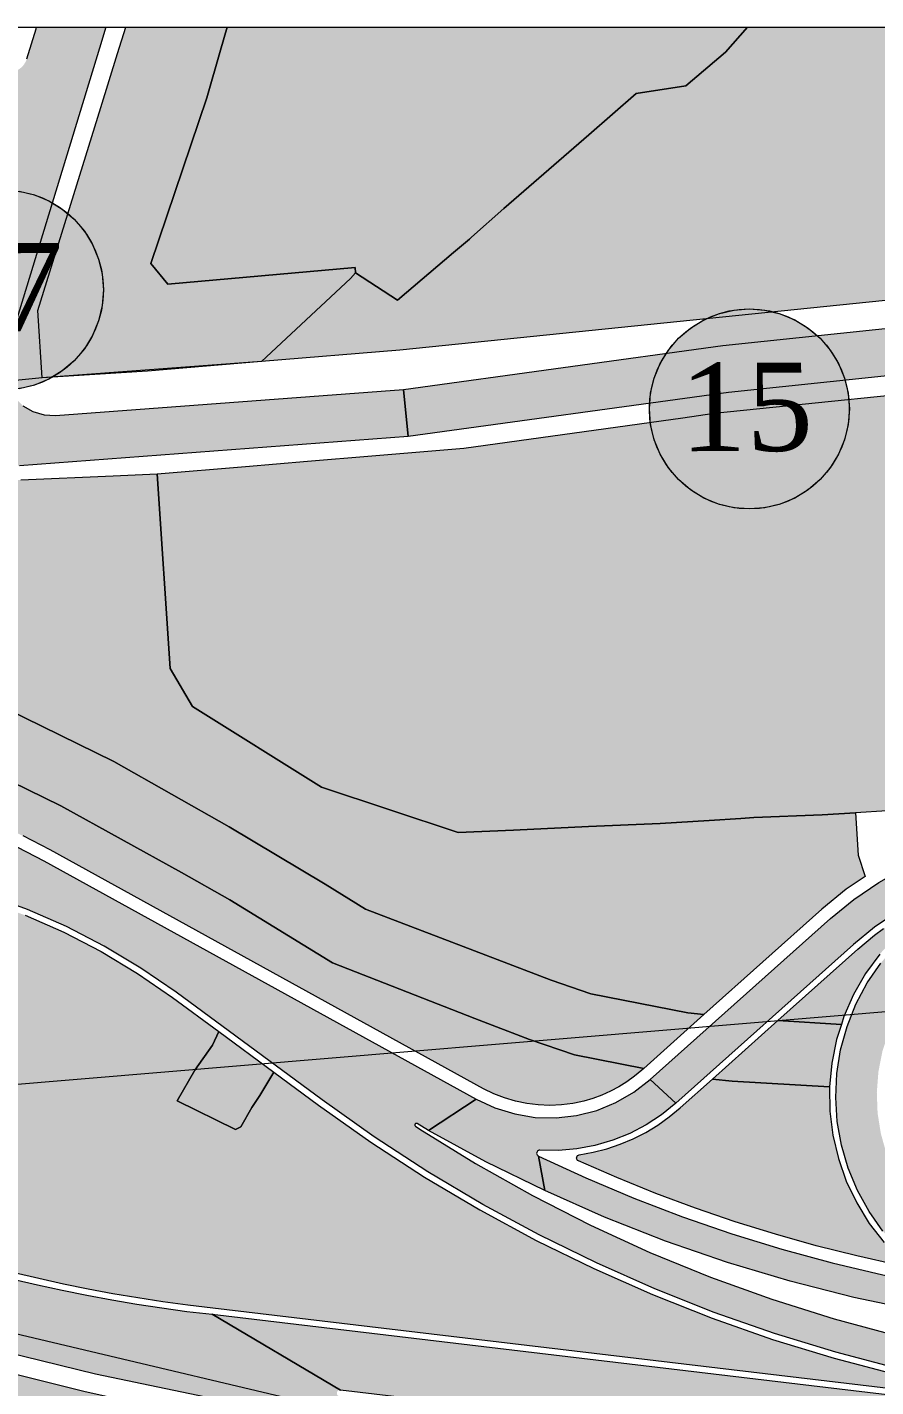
# Model space of a CAD drawing. Header units: metres. Extents: x 575893 to 576670, y 4390673 to 4391275.
# Drawn here: x 576364.3 to 576498.7, y 4391057.3 to 4391272.6 of the extents above; entities that cross this region are included whole.
import ezdxf

# ---------------------------------------------------------------- set-up
doc = ezdxf.new("R2010")
doc.units = ezdxf.units.M
for name, color, linetype, lineweight in [('HAT_HAVAI', 18, 'Continuous', 0), ('PL_KONUT_MEV_ORTA', 33, 'Continuous', 0), ('PL_KONUT_TICARET', 33, 'Continuous', 0), ('PL_MIA', 12, 'Continuous', 0), ('PL_PARK', 97, 'Continuous', 0), ('PL_PASIF_YESIL', 93, 'Continuous', 0), ('PL_SU_YUZEYI', 151, 'Continuous', 0), ('PL_TEKNIK_ALTYAPI', 9, 'Continuous', 0), ('PL_YOL', 18, 'Continuous', 0), ('RULO', 4, 'Continuous', 0), ('SM_ALTI', 254, 'Continuous', 0), ('SM_YOL_YAZI', 18, 'Continuous', 5), ('SNR_DUZENLENECEK', 152, 'Continuous', 0), ('SNR_SAGLIKLASTIRMA', 152, 'Continuous', 0)]:
    doc.layers.add(name, color=color, linetype=linetype, lineweight=lineweight)
doc.styles.get("Standard").update_dxf_attribs({"font": 'times.ttf'})

msp = doc.modelspace()

# ---------------------------------------------------------------- hatches: boundary and pattern name
at = {"layer": 'PL_KONUT_MEV_ORTA'}
msp.add_hatch(color=256, dxfattribs=at).paths.add_polyline_path([(576474.9, 4391268.68), (576468.64, 4391263.34), (576460.75, 4391262.11), (576453.26, 4391255.6), (576439.79, 4391243.9), (576434.7, 4391239.36), (576434.35, 4391239.05), (576431.85, 4391236.95), (576422.93, 4391229.38), (576416.3, 4391233.74), (576416.27, 4391234.56), (576386.61, 4391231.93), (576383.91, 4391235.22), (576392.78, 4391261.41), (576394.94, 4391268.96), (576395.99, 4391272.62), (576478.4, 4391272.62)])
at = {"layer": 'PL_KONUT_TICARET'}
for points in [[(576394.94, 4391268.96), (576392.78, 4391261.41), (576383.91, 4391235.22), (576386.61, 4391231.93), (576416.27, 4391234.56), (576416.3, 4391233.74), (576415.49, 4391232.84), (576401.44, 4391219.67), (576366.71, 4391217.09), (576365.99, 4391227.75), (576375.97, 4391259.91), (576378.63, 4391268.43), (576379.94, 4391272.62), (576395.99, 4391272.62)], [(576594.42, 4391255.46), (576596.53, 4391244.89), (576567.35, 4391236.2), (576423.31, 4391221.49), (576401.44, 4391219.67), (576415.49, 4391232.84), (576416.3, 4391233.74), (576422.93, 4391229.38), (576431.85, 4391236.95), (576434.35, 4391239.05), (576434.7, 4391239.36), (576439.79, 4391243.9), (576453.26, 4391255.6), (576460.75, 4391262.11), (576468.64, 4391263.34), (576474.9, 4391268.68), (576478.4, 4391272.62), (576508.33, 4391272.62), (576508.45, 4391255.83), (576569.02, 4391257.18), (576566.33, 4391272.62), (576591.25, 4391272.62)], [(576602.77, 4391212.59), (576595.16, 4391154.61), (576589.52, 4391149.49), (576531.69, 4391147.61), (576523.47, 4391149.69), (576512.66, 4391149.12), (576500.48, 4391148.52), (576495.49, 4391148.23), (576490.19, 4391147.93), (576479.39, 4391147.48), (576477.32, 4391147.34), (576472.33, 4391147.03), (576464.55, 4391146.54), (576453.22, 4391146.04), (576441.32, 4391145.49), (576432.56, 4391145.11), (576410.92, 4391152.29), (576390.48, 4391165.05), (576386.94, 4391171.08), (576384.92, 4391201.92), (576398.86, 4391203.08), (576408.73, 4391203.91), (576418.9, 4391204.75), (576433.47, 4391205.97), (576468.14, 4391210.76), (576473.1, 4391211.5), (576517.5, 4391216.03), (576525.46, 4391216.84), (576600.43, 4391224.5)]]:
    msp.add_hatch(color=256, dxfattribs=at).paths.add_polyline_path(points)
at = {"layer": 'PL_MIA'}
msp.add_hatch(color=256, dxfattribs=at).paths.add_polyline_path([(576309, 4391072.73), (576373.47, 4391056.62), (576383.27, 4391054.42), (576403.53, 4391049.78), (576400.69, 4391028.91), (576393.38, 4390984.45), (576374.45, 4390987.16), (576364.55, 4390988.57), (576347.34, 4390991.03), (576280.94, 4391000.52), (576264.07, 4391002.93), (576254.28, 4391004.33), (576235.2, 4391007.05), (576237.74, 4391026.69), (576241.26, 4391050.96), (576242.24, 4391054.84), (576242.69, 4391056.61), (576242.92, 4391060.68), (576245.48, 4391077.8), (576248.9, 4391080.39)])
at = {"layer": 'PL_PARK'}
for points in [[(576386.94, 4391171.08), (576390.48, 4391165.05), (576410.92, 4391152.29), (576432.56, 4391145.11), (576441.32, 4391145.49), (576453.22, 4391146.04), (576464.55, 4391146.54), (576472.33, 4391147.03), (576477.32, 4391147.34), (576479.39, 4391147.48), (576490.19, 4391147.93), (576495.49, 4391148.23), (576495.88, 4391141.5), (576497.02, 4391138.17), (576494.01, 4391136.12), (576490.17, 4391132.97), (576471.49, 4391116.29), (576468.95, 4391116.57), (576453.57, 4391119.57), (576447.27, 4391121.74), (576438.75, 4391125), (576417.88, 4391132.99), (576411.49, 4391136.93), (576396.29, 4391146.01), (576378.01, 4391156.33), (576349.71, 4391170.22), (576330.75, 4391175.58), (576323.53, 4391176.94), (576317.76, 4391177.71), (576309.48, 4391177.44), (576300.38, 4391175.54), (576288.05, 4391170.64), (576272.06, 4391161.93), (576238.42, 4391166.28), (576237.92, 4391172.49), (576277.73, 4391184.36), (576279.02, 4391184.74), (576287.27, 4391187.19), (576314.95, 4391194.41), (576316.54, 4391194.81), (576318.14, 4391195.19), (576319.75, 4391195.54), (576321.36, 4391195.88), (576322.98, 4391196.18), (576324.6, 4391196.46), (576326.23, 4391196.72), (576327.86, 4391196.95), (576342.35, 4391198.9), (576363.31, 4391200.95), (576377.93, 4391201.61), (576384.92, 4391201.92)], [(576321.94, 4391167.07), (576328.45, 4391165.83), (576346.12, 4391160.84), (576369.62, 4391149.31), (576388.76, 4391138.78), (576396.41, 4391134.47), (576412.64, 4391124.47), (576435.18, 4391115.65), (576443.85, 4391112.34), (576450.97, 4391109.89), (576461.94, 4391107.75), (576461.65, 4391107.5), (576460.5, 4391106.54), (576459.28, 4391105.65), (576458, 4391104.86), (576456.67, 4391104.15), (576455.3, 4391103.53), (576453.89, 4391103.01), (576452.44, 4391102.59), (576450.97, 4391102.27), (576450.72, 4391102.22), (576448.9, 4391101.99), (576447.08, 4391101.91), (576445.25, 4391101.98), (576443.44, 4391102.2), (576441.65, 4391102.57), (576439.89, 4391103.08), (576438.19, 4391103.75), (576436.55, 4391104.55), (576367.93, 4391142.35), (576363.67, 4391144.57), (576359.31, 4391146.58), (576354.86, 4391148.39), (576350.33, 4391149.99), (576345.73, 4391151.38), (576341.07, 4391152.55), (576336.37, 4391153.49), (576331.62, 4391154.22), (576288.95, 4391159.74), (576292.31, 4391161.57), (576303.27, 4391165.93), (576310.67, 4391167.48), (576317.26, 4391167.69)], [(576328.48, 4391139.94), (576330.81, 4391139.71), (576338.13, 4391138.76), (576344.74, 4391137.69), (576351.26, 4391136.21), (576357.68, 4391134.31), (576363.97, 4391132.01), (576370.1, 4391129.32), (576376.05, 4391126.25), (576381.79, 4391122.81), (576387.3, 4391119.01), (576394.64, 4391113.59), (576393.67, 4391111.46), (576390.85, 4391107.49), (576388.09, 4391102.62), (576397.28, 4391098.08), (576398.16, 4391098.49), (576399.9, 4391101.57), (576401.13, 4391103.49), (576403.35, 4391107.17), (576410.42, 4391101.95), (576418.72, 4391096.09), (576427.24, 4391090.55), (576435.98, 4391085.36), (576444.91, 4391080.53), (576454.03, 4391076.05), (576463.33, 4391071.94), (576472.77, 4391068.2), (576482.36, 4391064.83), (576492.08, 4391061.86), (576501.9, 4391059.27), (576511.82, 4391057.07), (576521.83, 4391055.27), (576531.89, 4391053.87), (576561.18, 4391050.39), (576561.23, 4391050.38), (576561.27, 4391050.36), (576561.31, 4391050.33), (576561.35, 4391050.3), (576561.37, 4391050.26), (576561.39, 4391050.21), (576561.4, 4391050.16), (576561.4, 4391050.11), (576561.39, 4391050.06), (576561.37, 4391050.02), (576561.34, 4391049.98), (576561.3, 4391049.95), (576561.26, 4391049.92), (576561.22, 4391049.9), (576561.17, 4391049.89), (576561.12, 4391049.89), (576393.72, 4391069.81), (576389.74, 4391070.29), (576385.79, 4391070.82), (576381.84, 4391071.43), (576377.9, 4391072.09), (576373.98, 4391072.82), (576370.06, 4391073.61), (576366.16, 4391074.47), (576362.27, 4391075.38), (576332.35, 4391082.7), (576321.52, 4391085.35), (576318.9, 4391086.08), (576316.36, 4391086.99), (576313.89, 4391088.08), (576311.5, 4391089.34), (576309.21, 4391090.76), (576307.02, 4391092.34), (576304.95, 4391094.07), (576304.31, 4391094.69), (576302.01, 4391097.02), (576300.04, 4391099.63), (576298.41, 4391102.47), (576297.17, 4391105.49), (576296.31, 4391108.65), (576295.87, 4391111.89), (576295.85, 4391115.16), (576296.25, 4391118.4), (576297.05, 4391121.57), (576298.26, 4391124.61), (576299.85, 4391127.47), (576301.79, 4391130.1), (576304.05, 4391132.46), (576306.59, 4391134.52), (576309.37, 4391136.23), (576312.36, 4391137.57), (576314.58, 4391138.33), (576316.84, 4391138.95), (576319.13, 4391139.43), (576321.45, 4391139.77), (576323.79, 4391139.97), (576326.13, 4391140.02)]]:
    msp.add_hatch(color=256, dxfattribs=at).paths.add_polyline_path(points)
at = {"layer": 'PL_PASIF_YESIL'}
for points in [[(576507.76, 4391134.3), (576507.88, 4391134.23), (576507.97, 4391134.13), (576508.04, 4391134.01), (576508.07, 4391133.88), (576508.07, 4391133.74), (576508.02, 4391133.61), (576507.95, 4391133.5), (576507.84, 4391133.41), (576504.74, 4391131.2), (576501.89, 4391128.67), (576499.32, 4391125.85), (576497.08, 4391122.76), (576495.18, 4391119.46), (576493.64, 4391115.97), (576493.25, 4391114.73), (576483.17, 4391115.32), (576495.84, 4391126.64), (576497.15, 4391127.77), (576498.5, 4391128.85), (576499.9, 4391129.89), (576501.32, 4391130.87), (576502.79, 4391131.81), (576504.28, 4391132.69), (576505.81, 4391133.51), (576507.36, 4391134.28), (576507.49, 4391134.33), (576507.63, 4391134.33)], [(576475.96, 4391105.72), (576491.38, 4391104.82), (576491.38, 4391104.81), (576491.43, 4391101), (576491.9, 4391097.21), (576492.77, 4391093.5), (576494.03, 4391089.9), (576495.67, 4391086.46), (576497.67, 4391083.22), (576500, 4391080.2), (576502.65, 4391077.46), (576502.74, 4391077.35), (576502.79, 4391077.21), (576502.81, 4391077.07), (576502.78, 4391076.93), (576502.71, 4391076.8), (576502.61, 4391076.7), (576502.49, 4391076.63), (576502.35, 4391076.59), (576502.21, 4391076.6), (576495.7, 4391078.06), (576489.23, 4391079.69), (576482.82, 4391081.5), (576476.45, 4391083.48), (576470.14, 4391085.63), (576463.89, 4391087.96), (576457.71, 4391090.46), (576451.6, 4391093.12), (576451.48, 4391093.2), (576451.39, 4391093.3), (576451.33, 4391093.43), (576451.31, 4391093.57), (576451.33, 4391093.72), (576451.39, 4391093.85), (576451.48, 4391093.95), (576451.6, 4391094.03), (576451.74, 4391094.07), (576453.93, 4391094.47), (576456.1, 4391095.03), (576458.21, 4391095.74), (576460.27, 4391096.61), (576462.26, 4391097.63), (576464.17, 4391098.79), (576465.99, 4391100.09), (576467.71, 4391101.51), (576472.82, 4391106.07)]]:
    msp.add_hatch(color=256, dxfattribs=at).paths.add_polyline_path(points)
at = {"layer": 'PL_SU_YUZEYI'}
for points in [[(576323.53, 4391176.94), (576330.75, 4391175.58), (576349.71, 4391170.22), (576378.01, 4391156.33), (576396.29, 4391146.01), (576411.49, 4391136.93), (576417.88, 4391132.99), (576438.75, 4391125), (576447.27, 4391121.74), (576453.57, 4391119.57), (576468.95, 4391116.57), (576471.49, 4391116.29), (576461.94, 4391107.75), (576450.97, 4391109.89), (576443.85, 4391112.34), (576435.18, 4391115.65), (576412.64, 4391124.47), (576396.41, 4391134.47), (576388.76, 4391138.78), (576369.62, 4391149.31), (576346.12, 4391160.84), (576328.45, 4391165.83), (576321.94, 4391167.07), (576317.26, 4391167.69), (576310.67, 4391167.48), (576303.27, 4391165.93), (576292.31, 4391161.57), (576288.95, 4391159.74), (576272.06, 4391161.93), (576288.05, 4391170.64), (576300.38, 4391175.54), (576309.48, 4391177.44), (576317.76, 4391177.71)], [(576493.25, 4391114.73), (576492.49, 4391112.34), (576491.73, 4391108.6), (576491.38, 4391104.82), (576475.96, 4391105.72), (576472.82, 4391106.07), (576483.17, 4391115.32)]]:
    msp.add_hatch(color=256, dxfattribs=at).paths.add_polyline_path(points)
at = {"layer": 'PL_TEKNIK_ALTYAPI'}
msp.add_hatch(color=256, dxfattribs=at).paths.add_polyline_path([(576403.35, 4391107.17), (576401.13, 4391103.49), (576399.9, 4391101.57), (576398.16, 4391098.49), (576397.28, 4391098.08), (576388.09, 4391102.62), (576390.85, 4391107.49), (576393.67, 4391111.46), (576394.64, 4391113.59)])
at = {"layer": 'PL_YOL'}
for points in [[(576375.75, 4391269.3), (576361, 4391220.91), (576349.32, 4391218.61), (576360.22, 4391254.37), (576360.35, 4391255.08), (576360.3, 4391255.79), (576360.09, 4391256.48), (576359.71, 4391257.09), (576359.2, 4391257.6), (576358.59, 4391257.98), (576357.9, 4391258.19), (576357.19, 4391258.24), (576361.55, 4391265.49), (576362.01, 4391265.55), (576362.44, 4391265.68), (576362.86, 4391265.87), (576363.24, 4391266.12), (576363.58, 4391266.43), (576363.86, 4391266.79), (576364.09, 4391267.18), (576364.26, 4391267.61), (576365.71, 4391272.38), (576365.79, 4391272.62), (576376.77, 4391272.62)], [(576285.9, 4391263.63), (576285.48, 4391263.65), (576285.07, 4391263.58), (576284.67, 4391263.42), (576284.32, 4391263.19), (576284.03, 4391262.89), (576283.8, 4391262.53), (576283.66, 4391262.14), (576283.6, 4391261.72), (576281.48, 4391202.84), (576281.54, 4391202.15), (576281.75, 4391201.49), (576282.12, 4391200.89), (576282.6, 4391200.39), (576283.19, 4391200.02), (576283.85, 4391199.8), (576284.55, 4391199.74), (576285.24, 4391199.83), (576311.73, 4391206.74), (576313.51, 4391207.2), (576315.3, 4391207.62), (576317.1, 4391208.02), (576318.9, 4391208.38), (576320.71, 4391208.73), (576322.52, 4391209.04), (576324.33, 4391209.33), (576326.15, 4391209.59), (576341.07, 4391211.6), (576342.47, 4391211.89), (576343.81, 4391212.37), (576345.07, 4391213.05), (576346.22, 4391213.89), (576347.24, 4391214.89), (576348.11, 4391216.03), (576348.81, 4391217.28), (576349.32, 4391218.61), (576361, 4391220.91), (576360.68, 4391219.11), (576360.81, 4391217.27), (576361.37, 4391215.53), (576362.33, 4391213.97), (576363.65, 4391212.68), (576365.23, 4391211.75), (576366.99, 4391211.23), (576368.82, 4391211.14), (576423.88, 4391215.27), (576424.67, 4391207.8), (576363.09, 4391203.19), (576342.09, 4391201.14), (576327.56, 4391199.18), (576325.89, 4391198.94), (576324.23, 4391198.68), (576322.58, 4391198.39), (576320.93, 4391198.08), (576319.28, 4391197.75), (576317.64, 4391197.38), (576316.01, 4391197), (576314.38, 4391196.58), (576286.67, 4391189.35), (576278.38, 4391186.9), (576235.9, 4391174.24), (576227.68, 4391182.74), (576275.23, 4391196.92), (576275.66, 4391197.08), (576276.06, 4391197.32), (576276.43, 4391197.61), (576276.74, 4391197.96), (576277, 4391198.35), (576277.19, 4391198.77), (576277.31, 4391199.22), (576277.37, 4391199.68), (576279.6, 4391261.69), (576279.56, 4391262.28), (576279.41, 4391262.84), (576279.16, 4391263.37), (576278.8, 4391263.83), (576278.37, 4391264.22), (576277.87, 4391264.52), (576277.31, 4391264.71), (576276.74, 4391264.8)], [(576285.9, 4391263.63), (576285.48, 4391263.65), (576285.07, 4391263.58), (576284.67, 4391263.42), (576284.32, 4391263.19), (576284.03, 4391262.89), (576283.8, 4391262.53), (576283.66, 4391262.14), (576283.6, 4391261.72), (576281.48, 4391202.84), (576281.54, 4391202.15), (576281.75, 4391201.49), (576282.12, 4391200.89), (576282.6, 4391200.39), (576283.19, 4391200.02), (576283.85, 4391199.8), (576284.55, 4391199.74), (576285.24, 4391199.83), (576311.73, 4391206.74), (576313.51, 4391207.2), (576315.3, 4391207.62), (576317.1, 4391208.02), (576318.9, 4391208.38), (576320.71, 4391208.73), (576322.52, 4391209.04), (576324.33, 4391209.33), (576326.15, 4391209.59), (576341.07, 4391211.6), (576342.47, 4391211.89), (576343.81, 4391212.37), (576345.07, 4391213.05), (576346.22, 4391213.89), (576347.24, 4391214.89), (576348.11, 4391216.03), (576348.81, 4391217.28), (576349.32, 4391218.61), (576361, 4391220.91), (576360.68, 4391219.11), (576360.81, 4391217.27), (576361.37, 4391215.53), (576362.33, 4391213.97), (576363.65, 4391212.68), (576365.23, 4391211.75), (576366.99, 4391211.23), (576368.82, 4391211.14), (576423.88, 4391215.27), (576424.67, 4391207.8), (576363.09, 4391203.19), (576342.09, 4391201.14), (576327.56, 4391199.18), (576325.89, 4391198.94), (576324.23, 4391198.68), (576322.58, 4391198.39), (576320.93, 4391198.08), (576319.28, 4391197.75), (576317.64, 4391197.38), (576316.01, 4391197), (576314.38, 4391196.58), (576286.67, 4391189.35), (576278.38, 4391186.9), (576235.9, 4391174.24), (576227.68, 4391182.74), (576275.23, 4391196.92), (576275.66, 4391197.08), (576276.06, 4391197.32), (576276.43, 4391197.61), (576276.74, 4391197.96), (576277, 4391198.35), (576277.19, 4391198.77), (576277.31, 4391199.22), (576277.37, 4391199.68), (576279.6, 4391261.69), (576279.56, 4391262.28), (576279.41, 4391262.84), (576279.16, 4391263.37), (576278.8, 4391263.83), (576278.37, 4391264.22), (576277.87, 4391264.52), (576277.31, 4391264.71), (576276.74, 4391264.8)], [(576594.98, 4391227.28), (576572.97, 4391225.02), (576475.39, 4391214.77), (576424.67, 4391207.8), (576423.88, 4391215.27), (576474.49, 4391222.21), (576572.2, 4391232.48), (576590.2, 4391234.33)], [(576331.36, 4391152.24), (576336.02, 4391151.53), (576340.63, 4391150.6), (576345.2, 4391149.45), (576349.71, 4391148.09), (576354.15, 4391146.52), (576358.51, 4391144.75), (576362.79, 4391142.77), (576366.96, 4391140.6), (576435.42, 4391102.89), (576427.86, 4391097.95), (576426.07, 4391099.02), (576426.01, 4391099.05), (576425.95, 4391099.06), (576425.88, 4391099.05), (576425.82, 4391099.03), (576425.77, 4391098.99), (576425.73, 4391098.94), (576425.7, 4391098.88), (576425.69, 4391098.82), (576425.7, 4391098.76), (576425.72, 4391098.7), (576425.75, 4391098.64), (576425.8, 4391098.6), (576426.49, 4391098.13), (576435.29, 4391092.69), (576444.31, 4391087.62), (576453.53, 4391082.93), (576462.93, 4391078.63), (576472.51, 4391074.71), (576482.24, 4391071.2), (576492.1, 4391068.1), (576502.09, 4391065.4), (576512.18, 4391063.12), (576522.35, 4391061.27), (576532.6, 4391059.83), (576568.32, 4391055.58), (576567.73, 4391050.62), (576532.01, 4391054.87), (576521.98, 4391056.26), (576512.02, 4391058.05), (576502.14, 4391060.24), (576492.35, 4391062.82), (576482.67, 4391065.78), (576473.12, 4391069.13), (576463.71, 4391072.86), (576454.46, 4391076.95), (576445.37, 4391081.42), (576436.47, 4391086.23), (576427.77, 4391091.4), (576419.28, 4391096.91), (576411.02, 4391102.76), (576387.89, 4391119.81), (576382.33, 4391123.65), (576376.53, 4391127.12), (576370.53, 4391130.23), (576364.34, 4391132.94), (576358, 4391135.26), (576351.52, 4391137.17), (576344.93, 4391138.67), (576338.26, 4391139.75), (576330.94, 4391140.7), (576331.36, 4391152.24)], [(576597.41, 4391142.24), (576526.54, 4391139.94), (576522.24, 4391139.61), (576517.99, 4391138.91), (576513.82, 4391137.84), (576509.75, 4391136.42), (576505.82, 4391134.65), (576502.06, 4391132.54), (576498.5, 4391130.11), (576495.17, 4391127.38), (576467.04, 4391102.26), (576462.98, 4391106.01), (576491.51, 4391131.48), (576495.21, 4391134.51), (576499.17, 4391137.21), (576503.34, 4391139.55), (576507.7, 4391141.53), (576512.22, 4391143.11), (576516.86, 4391144.29), (576521.59, 4391145.07), (576526.36, 4391145.44), (576594.21, 4391147.64), (576595.09, 4391147.75)], [(576580.38, 4391139.46), (576583.36, 4391138.89), (576586.22, 4391137.88), (576588.91, 4391136.47), (576591.35, 4391134.67), (576593.5, 4391132.53), (576595.32, 4391130.1), (576596.75, 4391127.42), (576597.77, 4391124.57), (576592.08, 4391122.07), (576590.45, 4391124.95), (576588.36, 4391127.49), (576585.88, 4391129.61), (576583.1, 4391131.25), (576580.09, 4391132.37), (576576.96, 4391132.95), (576573.82, 4391132.97), (576525.94, 4391131.41), (576522.69, 4391131.12), (576519.49, 4391130.44), (576516.39, 4391129.4), (576513.43, 4391128), (576510.66, 4391126.27), (576508.11, 4391124.23), (576505.81, 4391121.9), (576503.8, 4391119.32), (576502.1, 4391116.53), (576500.74, 4391113.55), (576499.74, 4391110.44), (576499.11, 4391107.23), (576498.86, 4391103.97), (576498.98, 4391100.7), (576499.49, 4391097.47), (576500.37, 4391094.32), (576501.61, 4391091.3), (576503.2, 4391088.44), (576505.11, 4391085.79), (576507.31, 4391083.37), (576509.79, 4391081.23), (576512.49, 4391079.39), (576508.27, 4391074.36), (576505.18, 4391076.58), (576502.35, 4391079.14), (576499.82, 4391081.99), (576497.63, 4391085.1), (576495.78, 4391088.43), (576494.32, 4391091.94), (576493.25, 4391095.6), (576492.59, 4391099.35), (576492.35, 4391103.15), (576492.53, 4391106.96), (576493.13, 4391110.72), (576494.14, 4391114.39), (576495.55, 4391117.93), (576497.34, 4391121.29), (576499.48, 4391124.44), (576501.97, 4391127.33), (576504.75, 4391129.92), (576507.81, 4391132.2), (576511.1, 4391134.12), (576514.57, 4391135.67), (576518.2, 4391136.83), (576521.94, 4391137.58), (576525.73, 4391137.91), (576577.35, 4391139.59)], [(576467.04, 4391102.26), (576464.77, 4391100.42), (576462.33, 4391098.82), (576459.74, 4391097.47), (576457.03, 4391096.38), (576454.22, 4391095.56), (576451.35, 4391095.03), (576448.44, 4391094.78), (576445.52, 4391094.82), (576445.38, 4391094.81), (576445.26, 4391094.76), (576445.14, 4391094.68), (576445.06, 4391094.57), (576445.01, 4391094.45), (576444.99, 4391094.31), (576445.01, 4391094.17), (576445.07, 4391094.05), (576445.16, 4391093.95), (576445.27, 4391093.87), (576446.27, 4391088.41), (576436.97, 4391092.99), (576427.86, 4391097.95), (576435.42, 4391102.89), (576438.39, 4391101.5), (576441.53, 4391100.54), (576444.78, 4391100.01), (576448.06, 4391099.93), (576451.32, 4391100.3), (576454.51, 4391101.11), (576457.55, 4391102.35), (576460.39, 4391103.99), (576462.98, 4391106.01)], [(576452.77, 4391090.41), (576460.38, 4391087.2), (576468.1, 4391084.24), (576475.91, 4391081.55), (576483.8, 4391079.12), (576491.77, 4391076.96), (576499.81, 4391075.07), (576507.91, 4391073.45), (576505.34, 4391069.35), (576495.2, 4391071.5), (576485.15, 4391074.06), (576475.22, 4391077.04), (576465.42, 4391080.43), (576455.76, 4391084.22), (576446.27, 4391088.41), (576445.27, 4391093.87)], [(576337.9, 4391080.31), (576362.04, 4391074.41), (576365.94, 4391073.49), (576369.85, 4391072.63), (576373.78, 4391071.84), (576377.73, 4391071.11), (576381.68, 4391070.44), (576385.64, 4391069.83), (576389.62, 4391069.29), (576393.6, 4391068.82), (576413.91, 4391056.83), (576413.77, 4391056.83), (576413.63, 4391056.78), (576413.52, 4391056.71), (576413.43, 4391056.61), (576413.37, 4391056.48), (576413.35, 4391056.34), (576413.36, 4391056.21), (576413.41, 4391056.08), (576413.5, 4391055.97), (576413.61, 4391055.89), (576413.74, 4391055.84), (576417.58, 4391050.44), (576416.86, 4391050.51), (576416.15, 4391050.44), (576415.46, 4391050.22), (576414.83, 4391049.86), (576414.29, 4391049.39), (576413.86, 4391048.81), (576413.55, 4391048.16), (576413.39, 4391047.46), (576405.03, 4391046.85), (576405.1, 4391048.08), (576404.93, 4391049.29), (576404.53, 4391050.45), (576403.93, 4391051.51), (576403.14, 4391052.44), (576402.19, 4391053.21), (576401.11, 4391053.79), (576399.94, 4391054.15), (576375.12, 4391059.37), (576320.64, 4391072.69), (576319.41, 4391072.98), (576318.17, 4391073.26), (576316.94, 4391073.51), (576315.69, 4391073.75), (576314.45, 4391073.97), (576313.2, 4391074.18), (576311.95, 4391074.36), (576310.7, 4391074.53), (576321.26, 4391084.38)], [(576561.25, 4391048.87), (576567.98, 4391048.04), (576574.7, 4391047.15), (576581.41, 4391046.2), (576582, 4391046.11), (576581.91, 4391045.71), (576581.58, 4391044.33), (576581.22, 4391042.97), (576580.84, 4391041.6), (576580.44, 4391040.25), (576580.01, 4391038.9), (576579.57, 4391037.55), (576579.34, 4391036.89), (576573.4, 4391037.74), (576566.77, 4391038.62), (576560.13, 4391039.44), (576413.91, 4391056.83), (576393.6, 4391068.82)]]:
    msp.add_hatch(color=256, dxfattribs=at).paths.add_polyline_path(points)
at = {"layer": 'SM_ALTI'}
for points in [[(576363.04, 4391246.65), (576365.45, 4391246.07), (576367.75, 4391245.12), (576369.87, 4391243.82), (576371.76, 4391242.21), (576373.37, 4391240.32), (576374.67, 4391238.2), (576375.62, 4391235.9), (576376.2, 4391233.49), (576376.39, 4391231.01), (576376.2, 4391228.53), (576375.62, 4391226.12), (576374.67, 4391223.82), (576373.37, 4391221.7), (576371.76, 4391219.81), (576369.87, 4391218.2), (576367.75, 4391216.9), (576365.45, 4391215.95), (576363.04, 4391215.37), (576360.56, 4391215.18), (576358.08, 4391215.37), (576355.67, 4391215.95), (576353.37, 4391216.9), (576351.25, 4391218.2), (576349.36, 4391219.81), (576347.75, 4391221.7), (576346.45, 4391223.82), (576345.5, 4391226.12), (576344.92, 4391228.53), (576344.73, 4391231.01), (576344.92, 4391233.49), (576345.5, 4391235.9), (576346.45, 4391238.2), (576347.75, 4391240.32), (576349.36, 4391242.21), (576351.25, 4391243.82), (576353.37, 4391245.12), (576355.67, 4391246.07), (576358.08, 4391246.65), (576360.56, 4391246.84)], [(576481.15, 4391227.82), (576483.57, 4391227.24), (576485.86, 4391226.29), (576487.98, 4391224.99), (576489.87, 4391223.38), (576491.48, 4391221.49), (576492.78, 4391219.37), (576493.73, 4391217.07), (576494.31, 4391214.66), (576494.51, 4391212.18), (576494.31, 4391209.7), (576493.73, 4391207.29), (576492.78, 4391204.99), (576491.48, 4391202.87), (576489.87, 4391200.98), (576487.98, 4391199.37), (576485.86, 4391198.07), (576483.57, 4391197.12), (576481.15, 4391196.54), (576478.67, 4391196.35), (576476.2, 4391196.54), (576473.78, 4391197.12), (576471.48, 4391198.07), (576469.37, 4391199.37), (576467.48, 4391200.98), (576465.86, 4391202.87), (576464.56, 4391204.99), (576463.61, 4391207.29), (576463.03, 4391209.7), (576462.84, 4391212.18), (576463.03, 4391214.66), (576463.61, 4391217.07), (576464.56, 4391219.37), (576465.86, 4391221.49), (576467.48, 4391223.38), (576469.37, 4391224.99), (576471.48, 4391226.29), (576473.78, 4391227.24), (576476.2, 4391227.82), (576478.67, 4391228.01)]]:
    msp.add_hatch(color=256, dxfattribs=at).paths.add_polyline_path(points)

# ---------------------------------------------------------------- linework, layer by layer
at = {"layer": 'HAT_HAVAI'}
msp.add_line((575893.03, 4391065.92, 186.6), (576657.38, 4391129.9, 146.74), dxfattribs=at)
at = {"layer": 'PL_KONUT_MEV_ORTA'}
msp.add_polyline3d([(576474.9, 4391268.68, 0), (576468.64, 4391263.34, 0), (576460.75, 4391262.11, 0), (576453.26, 4391255.6, 0), (576439.79, 4391243.9, 0), (576434.7, 4391239.36, 0), (576434.35, 4391239.05, 0), (576431.85, 4391236.95, 0), (576422.93, 4391229.38, 0), (576416.3, 4391233.74, 0), (576416.27, 4391234.56, 0), (576386.61, 4391231.93, 0), (576383.91, 4391235.22, 0), (576392.78, 4391261.41, 0), (576394.94, 4391268.96, 0), (576395.99, 4391272.62, 0), (576478.4, 4391272.62, 0), (576474.9, 4391268.68, 0)], close=True, dxfattribs=at)
at = {"layer": 'PL_KONUT_TICARET'}
for points in [[(576394.94, 4391268.96, 0), (576392.78, 4391261.41, 0), (576383.91, 4391235.22, 0), (576386.61, 4391231.93, 0), (576416.27, 4391234.56, 0), (576416.3, 4391233.74, 0), (576415.49, 4391232.84, 0), (576401.44, 4391219.67, 0), (576366.71, 4391217.09, 0), (576365.99, 4391227.75, 0), (576375.97, 4391259.91, 0), (576378.63, 4391268.43, 0), (576379.94, 4391272.62, 0), (576395.99, 4391272.62, 0), (576394.94, 4391268.96, 0)], [(576594.42, 4391255.46, 0), (576596.53, 4391244.89, 0), (576567.35, 4391236.2, 0), (576423.31, 4391221.49, 0), (576401.44, 4391219.67, 0), (576415.49, 4391232.84, 0), (576416.3, 4391233.74, 0), (576422.93, 4391229.38, 0), (576431.85, 4391236.95, 0), (576434.35, 4391239.05, 0), (576434.7, 4391239.36, 0), (576439.79, 4391243.9, 0), (576453.26, 4391255.6, 0), (576460.75, 4391262.11, 0), (576468.64, 4391263.34, 0), (576474.9, 4391268.68, 0), (576478.4, 4391272.62, 0), (576508.33, 4391272.62, 0), (576508.45, 4391255.83, 0), (576569.02, 4391257.18, 0), (576566.33, 4391272.62, 0), (576591.25, 4391272.62, 0), (576594.42, 4391255.46, 0)]]:
    msp.add_polyline3d(points, close=True, dxfattribs=at)
msp.add_polyline3d([(576500.48, 4391148.52, 0), (576495.49, 4391148.23, 0), (576490.19, 4391147.93, 0), (576479.39, 4391147.48, 0), (576477.32, 4391147.34, 0), (576472.33, 4391147.03, 0), (576464.55, 4391146.54, 0), (576453.22, 4391146.04, 0), (576441.32, 4391145.49, 0), (576432.56, 4391145.11, 0), (576410.92, 4391152.29, 0), (576390.48, 4391165.05, 0), (576386.94, 4391171.08, 0), (576384.92, 4391201.92, 0), (576398.86, 4391203.08, 0), (576408.73, 4391203.91, 0), (576418.9, 4391204.75, 0), (576433.47, 4391205.97, 0), (576468.14, 4391210.76, 0), (576473.1, 4391211.5, 0), (576517.5, 4391216.03, 0)], dxfattribs=at)
at = {"layer": 'PL_MIA'}
msp.add_polyline3d([(576309, 4391072.73, 0), (576373.47, 4391056.62, 0), (576383.27, 4391054.42, 0), (576403.53, 4391049.78, 0), (576400.69, 4391028.91, 0), (576393.38, 4390984.45, 0), (576374.45, 4390987.16, 0), (576364.55, 4390988.57, 0), (576347.34, 4390991.03, 0), (576280.94, 4391000.52, 0), (576264.07, 4391002.93, 0), (576254.28, 4391004.33, 0), (576235.2, 4391007.05, 0), (576237.74, 4391026.69, 0), (576241.26, 4391050.96, 0), (576242.24, 4391054.84, 0), (576242.69, 4391056.61, 0), (576242.92, 4391060.68, 0), (576245.48, 4391077.8, 0), (576248.9, 4391080.39, 0), (576309, 4391072.73, 0)], close=True, dxfattribs=at)
at = {"layer": 'PL_PARK'}
for points in [[(576363.31, 4391200.95, 0), (576377.93, 4391201.61, 0), (576384.92, 4391201.92, 0), (576386.94, 4391171.08, 0), (576386.94, 4391171.08, 0), (576390.48, 4391165.05, 0), (576410.92, 4391152.29, 0), (576432.56, 4391145.11, 0), (576441.32, 4391145.49, 0), (576453.22, 4391146.04, 0), (576464.55, 4391146.54, 0), (576472.33, 4391147.03, 0), (576477.32, 4391147.34, 0), (576479.39, 4391147.48, 0), (576490.19, 4391147.93, 0), (576495.49, 4391148.23, 0), (576495.88, 4391141.5, 0), (576497.02, 4391138.17, 0), (576494.01, 4391136.12, 0), (576490.17, 4391132.97, 0), (576471.49, 4391116.29, 0), (576468.95, 4391116.57, 0), (576453.57, 4391119.57, 0), (576447.27, 4391121.74, 0), (576438.75, 4391125, 0), (576417.88, 4391132.99, 0), (576411.49, 4391136.93, 0), (576396.29, 4391146.01, 0), (576378.01, 4391156.33, 0), (576349.71, 4391170.22, 0)], [(576346.12, 4391160.84, 0), (576369.62, 4391149.31, 0), (576388.76, 4391138.78, 0), (576396.41, 4391134.47, 0), (576412.64, 4391124.47, 0), (576435.18, 4391115.65, 0), (576443.85, 4391112.34, 0), (576450.97, 4391109.89, 0), (576461.94, 4391107.75, 0), (576461.65, 4391107.5, 0), (576460.5, 4391106.54, 0), (576459.28, 4391105.65, 0), (576458, 4391104.86, 0), (576456.67, 4391104.15, 0), (576455.3, 4391103.53, 0), (576453.89, 4391103.01, 0), (576452.44, 4391102.59, 0), (576450.97, 4391102.27, 0), (576450.72, 4391102.22, 0), (576448.9, 4391101.99, 0), (576447.08, 4391101.91, 0), (576445.25, 4391101.98, 0), (576443.44, 4391102.2, 0), (576441.65, 4391102.57, 0), (576439.89, 4391103.08, 0), (576438.19, 4391103.75, 0), (576436.55, 4391104.55, 0), (576367.93, 4391142.35, 0), (576363.67, 4391144.57, 0)], [(576363.97, 4391132.01, 0), (576370.1, 4391129.32, 0), (576376.05, 4391126.25, 0), (576381.79, 4391122.81, 0), (576387.3, 4391119.01, 0), (576394.64, 4391113.59, 0), (576393.67, 4391111.46, 0), (576390.85, 4391107.49, 0), (576388.09, 4391102.62, 0), (576397.28, 4391098.08, 0), (576398.16, 4391098.49, 0), (576399.9, 4391101.57, 0), (576401.13, 4391103.49, 0), (576403.35, 4391107.17, 0), (576410.42, 4391101.95, 0), (576418.72, 4391096.09, 0), (576427.24, 4391090.55, 0), (576435.98, 4391085.36, 0), (576444.91, 4391080.53, 0), (576454.03, 4391076.05, 0), (576463.33, 4391071.94, 0), (576472.77, 4391068.2, 0), (576482.36, 4391064.83, 0), (576492.08, 4391061.86, 0), (576501.9, 4391059.27, 0)], [(576561.12, 4391049.89, 0), (576393.72, 4391069.81, 0), (576389.74, 4391070.29, 0), (576385.79, 4391070.82, 0), (576381.84, 4391071.43, 0), (576377.9, 4391072.09, 0), (576373.98, 4391072.82, 0), (576370.06, 4391073.61, 0), (576366.16, 4391074.47, 0), (576362.27, 4391075.38, 0)]]:
    msp.add_polyline3d(points, dxfattribs=at)
at = {"layer": 'PL_PASIF_YESIL'}
for points in [[(576499.32, 4391125.85, 0), (576497.08, 4391122.76, 0), (576495.18, 4391119.46, 0), (576493.64, 4391115.97, 0), (576493.25, 4391114.73, 0), (576483.17, 4391115.32, 0), (576495.84, 4391126.64, 0), (576497.15, 4391127.77, 0), (576498.5, 4391128.85, 0), (576499.9, 4391129.89, 0)], [(576502.21, 4391076.6, 0), (576495.7, 4391078.06, 0), (576489.23, 4391079.69, 0), (576482.82, 4391081.5, 0), (576476.45, 4391083.48, 0), (576470.14, 4391085.63, 0), (576463.89, 4391087.96, 0), (576457.71, 4391090.46, 0), (576451.6, 4391093.12, 0), (576451.48, 4391093.2, 0), (576451.39, 4391093.3, 0), (576451.33, 4391093.43, 0), (576451.31, 4391093.57, 0), (576451.33, 4391093.72, 0), (576451.39, 4391093.85, 0), (576451.48, 4391093.95, 0), (576451.6, 4391094.03, 0), (576451.74, 4391094.07, 0), (576453.93, 4391094.47, 0), (576456.1, 4391095.03, 0), (576458.21, 4391095.74, 0), (576460.27, 4391096.61, 0), (576462.26, 4391097.63, 0), (576464.17, 4391098.79, 0), (576465.99, 4391100.09, 0), (576467.71, 4391101.51, 0), (576472.82, 4391106.07, 0), (576475.96, 4391105.72, 0), (576475.96, 4391105.72, 0), (576491.38, 4391104.82, 0), (576491.38, 4391104.81, 0), (576491.43, 4391101, 0), (576491.9, 4391097.21, 0), (576492.77, 4391093.5, 0), (576494.03, 4391089.9, 0), (576495.67, 4391086.46, 0), (576497.67, 4391083.22, 0), (576500, 4391080.2, 0)]]:
    msp.add_polyline3d(points, dxfattribs=at)
at = {"layer": 'PL_SU_YUZEYI'}
msp.add_polyline3d([(576349.71, 4391170.22, 0), (576378.01, 4391156.33, 0), (576396.29, 4391146.01, 0), (576411.49, 4391136.93, 0), (576417.88, 4391132.99, 0), (576438.75, 4391125, 0), (576447.27, 4391121.74, 0), (576453.57, 4391119.57, 0), (576468.95, 4391116.57, 0), (576471.49, 4391116.29, 0), (576461.94, 4391107.75, 0), (576450.97, 4391109.89, 0), (576443.85, 4391112.34, 0), (576435.18, 4391115.65, 0), (576412.64, 4391124.47, 0), (576396.41, 4391134.47, 0), (576388.76, 4391138.78, 0), (576369.62, 4391149.31, 0), (576346.12, 4391160.84, 0)], dxfattribs=at)
msp.add_polyline3d([(576493.25, 4391114.73, 0), (576492.49, 4391112.34, 0), (576491.73, 4391108.6, 0), (576491.38, 4391104.82, 0), (576475.96, 4391105.72, 0), (576472.82, 4391106.07, 0), (576483.17, 4391115.32, 0), (576493.25, 4391114.73, 0)], close=True, dxfattribs=at)
at = {"layer": 'PL_TEKNIK_ALTYAPI'}
msp.add_polyline3d([(576403.35, 4391107.17, 0), (576401.13, 4391103.49, 0), (576399.9, 4391101.57, 0), (576398.16, 4391098.49, 0), (576397.28, 4391098.08, 0), (576388.09, 4391102.62, 0), (576390.85, 4391107.49, 0), (576393.67, 4391111.46, 0), (576394.64, 4391113.59, 0), (576403.35, 4391107.17, 0)], close=True, dxfattribs=at)
at = {"layer": 'PL_YOL'}
for points in [[(576364.26, 4391267.61, 0), (576365.71, 4391272.38, 0), (576365.79, 4391272.62, 0), (576376.77, 4391272.62, 0), (576375.75, 4391269.3, 0), (576375.75, 4391269.3, 0), (576361, 4391220.91, 0)], [(576363.65, 4391212.68, 0), (576365.23, 4391211.75, 0), (576366.99, 4391211.23, 0), (576368.82, 4391211.14, 0), (576423.88, 4391215.27, 0), (576424.67, 4391207.8, 0), (576363.09, 4391203.19, 0)], [(576363.65, 4391212.68, 0), (576365.23, 4391211.75, 0), (576366.99, 4391211.23, 0), (576368.82, 4391211.14, 0), (576423.88, 4391215.27, 0), (576424.67, 4391207.8, 0), (576363.09, 4391203.19, 0)], [(576362.79, 4391142.77, 0), (576366.96, 4391140.6, 0), (576435.42, 4391102.89, 0), (576427.86, 4391097.95, 0), (576426.07, 4391099.02, 0), (576426.01, 4391099.05, 0), (576425.95, 4391099.06, 0), (576425.88, 4391099.05, 0), (576425.82, 4391099.03, 0), (576425.77, 4391098.99, 0), (576425.73, 4391098.94, 0), (576425.7, 4391098.88, 0), (576425.69, 4391098.82, 0), (576425.7, 4391098.76, 0), (576425.72, 4391098.7, 0), (576425.75, 4391098.64, 0), (576425.8, 4391098.6, 0), (576426.49, 4391098.13, 0), (576435.29, 4391092.69, 0), (576444.31, 4391087.62, 0), (576453.53, 4391082.93, 0), (576462.93, 4391078.63, 0), (576472.51, 4391074.71, 0), (576482.24, 4391071.2, 0), (576492.1, 4391068.1, 0), (576502.09, 4391065.4, 0)], [(576521.98, 4391056.26, 0), (576512.02, 4391058.05, 0), (576502.14, 4391060.24, 0), (576492.35, 4391062.82, 0), (576482.67, 4391065.78, 0), (576473.12, 4391069.13, 0), (576463.71, 4391072.86, 0), (576454.46, 4391076.95, 0), (576445.37, 4391081.42, 0), (576436.47, 4391086.23, 0), (576427.77, 4391091.4, 0), (576419.28, 4391096.91, 0), (576411.02, 4391102.76, 0), (576387.89, 4391119.81, 0), (576382.33, 4391123.65, 0), (576376.53, 4391127.12, 0), (576370.53, 4391130.23, 0), (576364.34, 4391132.94, 0), (576358, 4391135.26, 0)], [(576499.82, 4391081.99, 0), (576497.63, 4391085.1, 0), (576495.78, 4391088.43, 0), (576494.32, 4391091.94, 0), (576493.25, 4391095.6, 0), (576492.59, 4391099.35, 0), (576492.35, 4391103.15, 0), (576492.53, 4391106.96, 0), (576493.13, 4391110.72, 0), (576494.14, 4391114.39, 0), (576495.55, 4391117.93, 0), (576497.34, 4391121.29, 0), (576499.48, 4391124.44, 0)], [(576399.94, 4391054.15, 0), (576375.12, 4391059.37, 0), (576320.64, 4391072.69, 0)], [(576362.04, 4391074.41, 0), (576365.94, 4391073.49, 0), (576369.85, 4391072.63, 0), (576373.78, 4391071.84, 0), (576377.73, 4391071.11, 0), (576381.68, 4391070.44, 0), (576385.64, 4391069.83, 0), (576389.62, 4391069.29, 0), (576393.6, 4391068.82, 0), (576413.91, 4391056.83, 0)]]:
    msp.add_polyline3d(points, dxfattribs=at)
for points in [[(576594.98, 4391227.28, 0), (576572.97, 4391225.02, 0), (576475.39, 4391214.77, 0), (576424.67, 4391207.8, 0), (576423.88, 4391215.27, 0), (576474.49, 4391222.21, 0), (576572.2, 4391232.48, 0), (576590.2, 4391234.33, 0), (576594.98, 4391227.28, 0)], [(576597.41, 4391142.24, 0), (576526.54, 4391139.94, 0), (576522.24, 4391139.61, 0), (576517.99, 4391138.91, 0), (576513.82, 4391137.84, 0), (576509.75, 4391136.42, 0), (576505.82, 4391134.65, 0), (576502.06, 4391132.54, 0), (576498.5, 4391130.11, 0), (576495.17, 4391127.38, 0), (576467.04, 4391102.26, 0), (576462.98, 4391106.01, 0), (576491.51, 4391131.48, 0), (576495.21, 4391134.51, 0), (576499.17, 4391137.21, 0), (576503.34, 4391139.55, 0), (576507.7, 4391141.53, 0), (576512.22, 4391143.11, 0), (576516.86, 4391144.29, 0), (576521.59, 4391145.07, 0), (576526.36, 4391145.44, 0), (576594.21, 4391147.64, 0), (576595.09, 4391147.75, 0), (576597.41, 4391142.24, 0)], [(576467.04, 4391102.26, 0), (576464.77, 4391100.42, 0), (576462.33, 4391098.82, 0), (576459.74, 4391097.47, 0), (576457.03, 4391096.38, 0), (576454.22, 4391095.56, 0), (576451.35, 4391095.03, 0), (576448.44, 4391094.78, 0), (576445.52, 4391094.82, 0), (576445.38, 4391094.81, 0), (576445.26, 4391094.76, 0), (576445.14, 4391094.68, 0), (576445.06, 4391094.57, 0), (576445.01, 4391094.45, 0), (576444.99, 4391094.31, 0), (576445.01, 4391094.17, 0), (576445.07, 4391094.05, 0), (576445.16, 4391093.95, 0), (576445.27, 4391093.87, 0), (576446.27, 4391088.41, 0), (576436.97, 4391092.99, 0), (576427.86, 4391097.95, 0), (576435.42, 4391102.89, 0), (576438.39, 4391101.5, 0), (576441.53, 4391100.54, 0), (576444.78, 4391100.01, 0), (576448.06, 4391099.93, 0), (576451.32, 4391100.3, 0), (576454.51, 4391101.11, 0), (576457.55, 4391102.35, 0), (576460.39, 4391103.99, 0), (576462.98, 4391106.01, 0), (576467.04, 4391102.26, 0)], [(576452.77, 4391090.41, 0), (576460.38, 4391087.2, 0), (576468.1, 4391084.24, 0), (576475.91, 4391081.55, 0), (576483.8, 4391079.12, 0), (576491.77, 4391076.96, 0), (576499.81, 4391075.07, 0), (576507.91, 4391073.45, 0), (576505.34, 4391069.35, 0), (576495.2, 4391071.5, 0), (576485.15, 4391074.06, 0), (576475.22, 4391077.04, 0), (576465.42, 4391080.43, 0), (576455.76, 4391084.22, 0), (576446.27, 4391088.41, 0), (576445.27, 4391093.87, 0), (576452.77, 4391090.41, 0)], [(576561.25, 4391048.87, 0), (576567.98, 4391048.04, 0), (576574.7, 4391047.15, 0), (576581.41, 4391046.2, 0), (576582, 4391046.11, 0), (576581.91, 4391045.71, 0), (576581.58, 4391044.33, 0), (576581.22, 4391042.97, 0), (576580.84, 4391041.6, 0), (576580.44, 4391040.25, 0), (576580.01, 4391038.9, 0), (576579.57, 4391037.55, 0), (576579.34, 4391036.89, 0), (576573.4, 4391037.74, 0), (576566.77, 4391038.62, 0), (576560.13, 4391039.44, 0), (576413.91, 4391056.83, 0), (576393.6, 4391068.82, 0), (576561.25, 4391048.87, 0)]]:
    msp.add_polyline3d(points, close=True, dxfattribs=at)
at = {"layer": 'RULO'}
msp.add_line((575893.03, 4391272.62), (576657.38, 4391272.62), dxfattribs=at)
at = {"layer": 'SM_ALTI'}
msp.add_polyline3d([(576363.04, 4391246.65, 0), (576365.45, 4391246.07, 0), (576367.75, 4391245.12, 0), (576369.87, 4391243.82, 0), (576371.76, 4391242.21, 0), (576373.37, 4391240.32, 0), (576374.67, 4391238.2, 0), (576375.62, 4391235.9, 0), (576376.2, 4391233.49, 0), (576376.39, 4391231.01, 0), (576376.2, 4391228.53, 0), (576375.62, 4391226.12, 0), (576374.67, 4391223.82, 0), (576373.37, 4391221.7, 0), (576371.76, 4391219.81, 0), (576369.87, 4391218.2, 0), (576367.75, 4391216.9, 0), (576365.45, 4391215.95, 0), (576363.04, 4391215.37, 0)], dxfattribs=at)
msp.add_polyline3d([(576481.15, 4391227.82, 0), (576483.57, 4391227.24, 0), (576485.86, 4391226.29, 0), (576487.98, 4391224.99, 0), (576489.87, 4391223.38, 0), (576491.48, 4391221.49, 0), (576492.78, 4391219.37, 0), (576493.73, 4391217.07, 0), (576494.31, 4391214.66, 0), (576494.51, 4391212.18, 0), (576494.31, 4391209.7, 0), (576493.73, 4391207.29, 0), (576492.78, 4391204.99, 0), (576491.48, 4391202.87, 0), (576489.87, 4391200.98, 0), (576487.98, 4391199.37, 0), (576485.86, 4391198.07, 0), (576483.57, 4391197.12, 0), (576481.15, 4391196.54, 0), (576478.67, 4391196.35, 0), (576476.2, 4391196.54, 0), (576473.78, 4391197.12, 0), (576471.48, 4391198.07, 0), (576469.37, 4391199.37, 0), (576467.48, 4391200.98, 0), (576465.86, 4391202.87, 0), (576464.56, 4391204.99, 0), (576463.61, 4391207.29, 0), (576463.03, 4391209.7, 0), (576462.84, 4391212.18, 0), (576463.03, 4391214.66, 0), (576463.61, 4391217.07, 0), (576464.56, 4391219.37, 0), (576465.86, 4391221.49, 0), (576467.48, 4391223.38, 0), (576469.37, 4391224.99, 0), (576471.48, 4391226.29, 0), (576473.78, 4391227.24, 0), (576476.2, 4391227.82, 0), (576478.67, 4391228.01, 0), (576481.15, 4391227.82, 0)], close=True, dxfattribs=at)
at = {"layer": 'SM_YOL_YAZI', "color": 18}
for centre in [(576360.56, 4391231.01), (576478.67, 4391212.18)]:
    msp.add_circle(centre, 15.83, dxfattribs=at)
at = {"layer": 'SNR_DUZENLENECEK'}
msp.add_polyline3d([(575893.03, 4391272.62, 0), (576591.25, 4391272.62, 0), (576594.42, 4391255.46, 0), (576594.42, 4391255.46, 0), (576596.53, 4391244.89, 0), (576567.35, 4391236.2, 0), (576423.31, 4391221.49, 0), (576401.44, 4391219.67, 0), (576383.38, 4391218.15, 0), (576366.71, 4391217.09, 0), (576342.48, 4391214.69, 0), (576339.85, 4391213.79, 0), (576327.97, 4391212.47, 0), (576319.07, 4391210.55, 0), (576283.21, 4391201.61, 0), (576275.58, 4391199.37, 0), (576240.1, 4391188.83, 0), (576235.54, 4391187.44, 0), (576197.78, 4391175.95, 0)], dxfattribs=at)
at = {"layer": 'SNR_SAGLIKLASTIRMA'}
msp.add_polyline3d([(576197.52, 4391091.88, 139.42), (576216.41, 4391091.88, 139.17), (576233.85, 4391087.81, 139.08), (576307.97, 4391078.8, 138.81), (576332.09, 4391072.98, 138.84), (576449.81, 4391045.08, 137.67), (576538.46, 4391027.35, 135.46), (576549.51, 4391021.25, 135.36), (576556.77, 4391011.95, 135.2), (576559.1, 4391001.72, 135.06), (576556.66, 4390987.41, 135.21), (576547.59, 4390967.88, 135.54), (576535.38, 4390955.67, 135.72), (576456.21, 4390906.5, 135.45), (576373.33, 4390910.9, 135.95), (576316.17, 4390916.47, 136.65), (576319.07, 4390909.45, 136.52), (576320.04, 4390902.43, 136.42), (576317.62, 4390896.61, 136.43), (576313.26, 4390890.56, 136.42), (576220.01, 4390884.5, 137.34), (576203.29, 4390880.38, 137.35), (576152.67, 4390846.96, 139.11)], dxfattribs=at)

# ---------------------------------------------------------------- texts
at = {"layer": 'SM_YOL_YAZI', "color": 18}
for s, p in [('17', (576348.91, 4391224.41)), ('15', (576467.68, 4391205.48))]:
    msp.add_text(s, height=13.971, rotation=0.2155, dxfattribs=at).set_placement(p)

doc.saveas('drawing.dxf')
